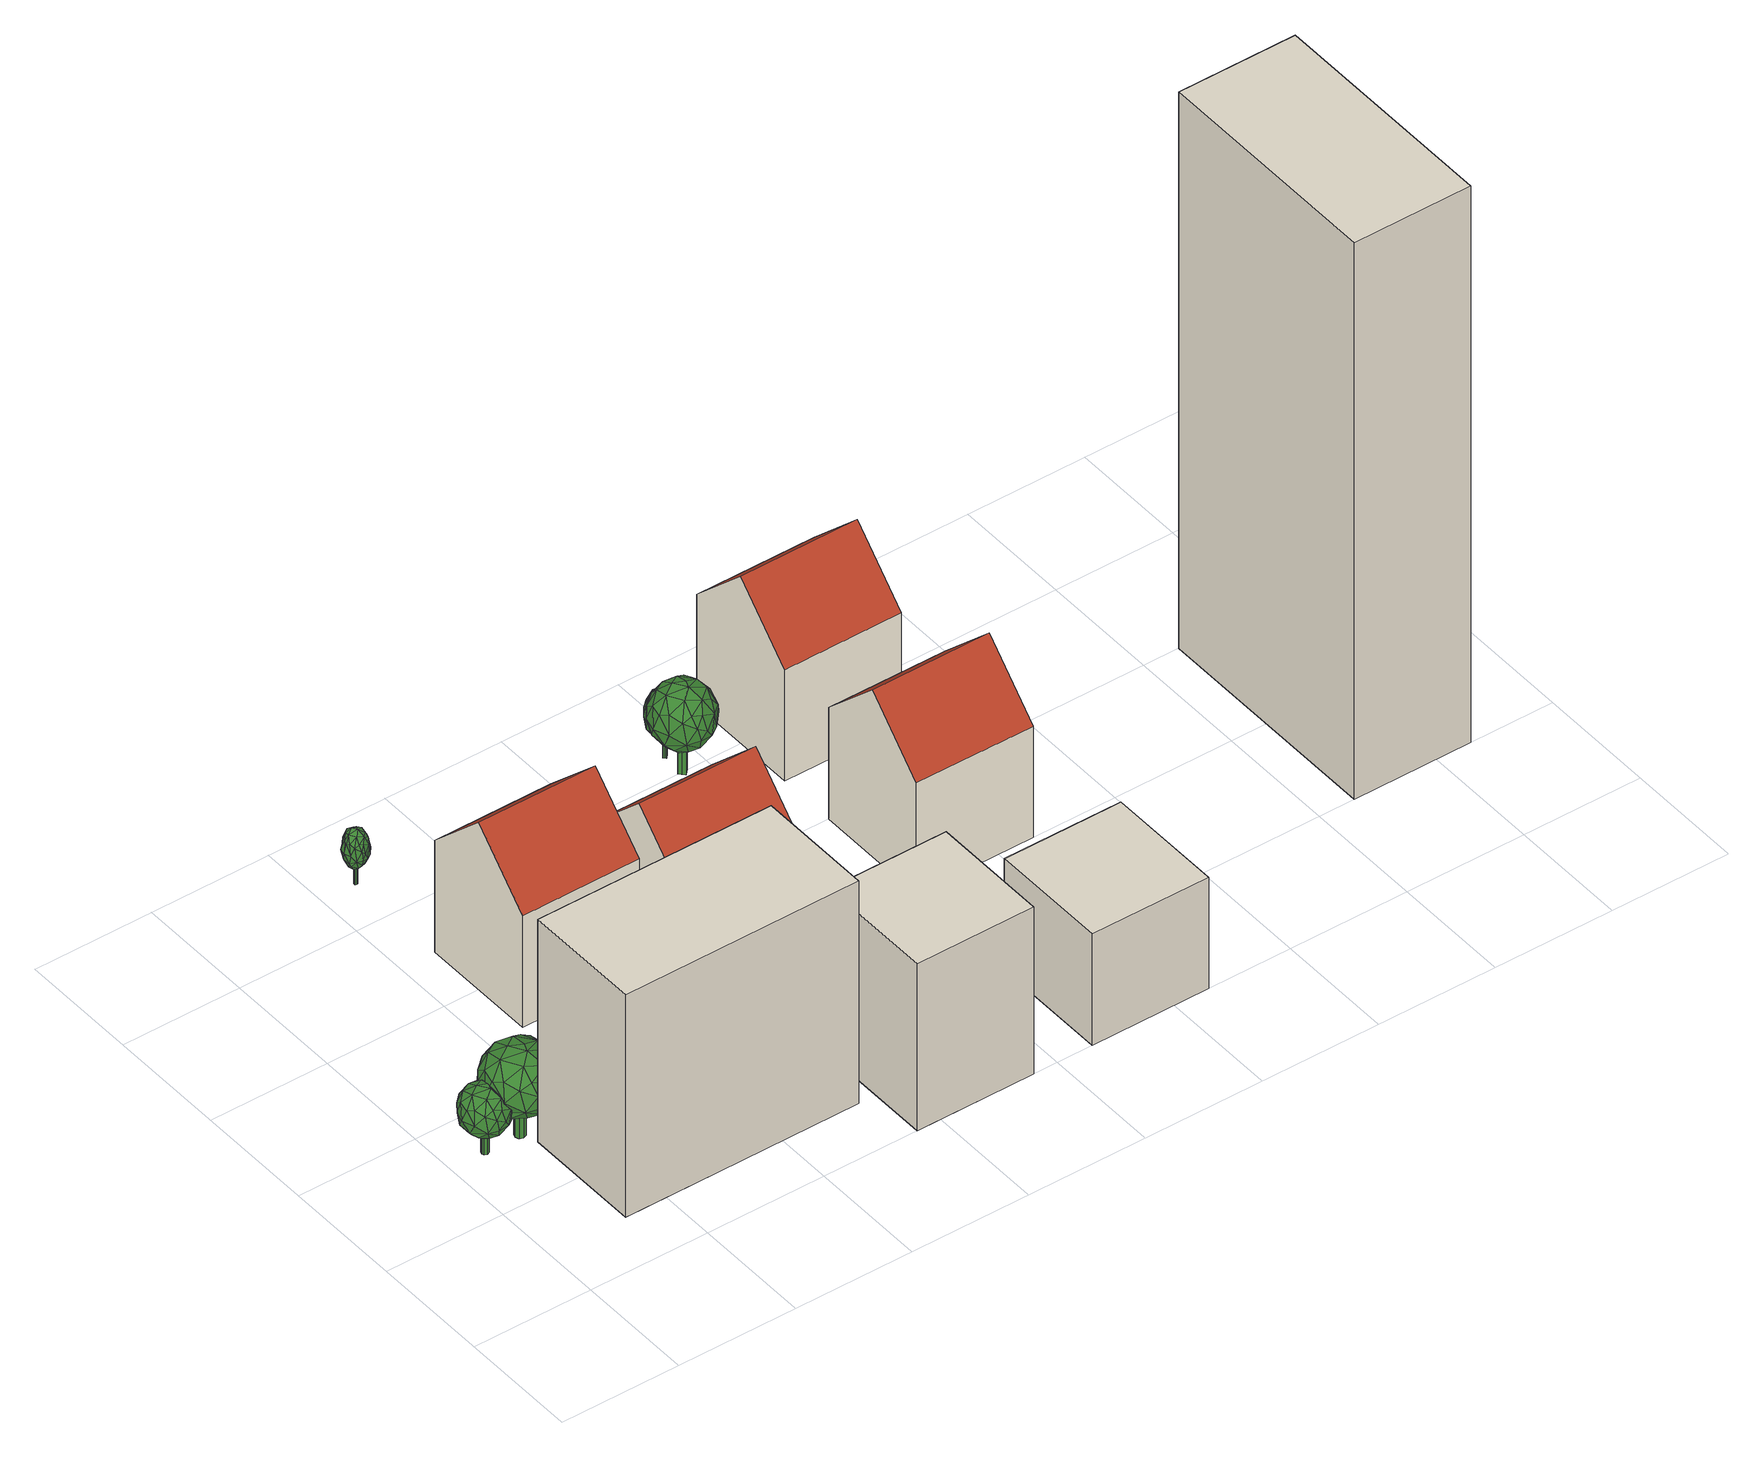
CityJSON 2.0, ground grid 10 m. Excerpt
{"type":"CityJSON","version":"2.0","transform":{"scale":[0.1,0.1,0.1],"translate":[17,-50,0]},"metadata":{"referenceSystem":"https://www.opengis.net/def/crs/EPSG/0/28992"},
"CityObjects":{
"tree1":{"type":"SolitaryVegetationObject","attributes":{"name":"Alderaan Tree 29","species":"Platanus occidentalis","height":6,"crownDiameter":4},"geometry":[{"type":"MultiSurface","lod":"3","boundaries":[[[0,1,2,3,4,5,6,7]],[[6,8,9,7]],[[5,10,8,6]],[[4,11,10,5]],[[3,12,11,4]],[[2,13,12,3]],[[1,14,13,2]],[[0,15,14,1]],[[7,9,15,0]],[[8,10,11,12,13,14,15,9]],[[16,17,18]],[[19,20,21]],[[22,23,24]],[[25,26,27]],[[16,28,17]],[[18,17,29]],[[30,16,18]],[[31,29,17]],[[32,17,28]],[[19,33,20]],[[21,20,23]],[[34,22,35]],[[36,30,37]],[[38,37,39]],[[40,36,38]],[[41,39,37]],[[42,37,30]],[[43,44,41]],[[45,46,26]],[[47,26,34]],[[48,45,47]],[[25,34,26]],[[27,26,46]],[[49,25,27]],[[50,43,51]],[[52,50,48]],[[53,51,43]],[[54,40,55]],[[56,55,49]],[[28,54,56]],[[57,55,40]],[[58,59,57]],[[60,61,43]],[[30,18,42]],[[62,29,63]],[[48,64,45]],[[54,28,16]],[[32,28,65]],[[27,65,49]],[[46,66,27]],[[67,33,19]],[[68,52,48]],[[34,35,68]],[[21,58,69]],[[38,69,40]],[[39,70,38]],[[59,58,22]],[[25,22,34]],[[53,71,51]],[[18,72,60]],[[45,64,73]],[[74,54,75]],[[44,76,77]],[[44,67,76]],[[78,59,79]],[[72,18,29]],[[30,80,16]],[[31,63,29]],[[66,73,31]],[[20,33,24]],[[70,77,19]],[[81,24,33]],[[36,80,30]],[[40,74,36]],[[41,77,39]],[[45,73,46]],[[68,47,34]],[[50,44,43]],[[48,50,71]],[[81,67,52]],[[71,64,48]],[[61,53,43]],[[72,62,53]],[[54,74,40]],[[65,56,49]],[[69,57,40]],[[60,72,61]],[[42,18,60]],[[64,62,63]],[[73,64,63]],[[75,54,16]],[[80,75,16]],[[76,67,19]],[[77,76,19]],[[35,81,52]],[[79,59,22]],[[25,79,22]],[[49,78,79]],[[32,31,17]],[[66,31,32]],[[70,19,21]],[[24,23,20]],[[35,22,24]],[[38,36,37]],[[42,41,37]],[[60,41,42]],[[47,45,26]],[[52,67,50]],[[53,62,71]],[[56,54,55]],[[57,78,55]],[[57,59,78]],[[27,66,65]],[[66,32,65]],[[68,35,52]],[[38,70,69]],[[70,21,69]],[[31,73,63]],[[66,46,73]],[[58,21,23]],[[70,39,77]],[[23,22,58]],[[81,35,24]],[[36,75,80]],[[36,74,75]],[[41,44,77]],[[60,43,41]],[[68,48,47]],[[25,49,79]],[[50,67,44]],[[71,50,51]],[[81,33,67]],[[71,62,64]],[[61,72,53]],[[72,29,62]],[[65,28,56]],[[55,78,49]],[[69,58,57]]]}]},
"tree2":{"type":"SolitaryVegetationObject","attributes":{"name":"Alderaan Tree 30","species":"Platanus orientalis","height":8,"crownDiameter":6},"geometry":[{"type":"MultiSurface","lod":"3","boundaries":[[[82,83,84,85,86,87,88,89]],[[88,90,91,89]],[[87,92,90,88]],[[86,93,92,87]],[[85,94,93,86]],[[84,95,94,85]],[[83,96,95,84]],[[82,97,96,83]],[[89,91,97,82]],[[90,92,93,94,95,96,97,91]],[[98,99,100]],[[101,102,103]],[[104,105,106]],[[107,108,109]],[[98,110,99]],[[100,99,111]],[[112,98,100]],[[113,111,99]],[[114,99,110]],[[101,115,102]],[[103,102,105]],[[116,104,117]],[[118,112,119]],[[120,119,121]],[[122,118,120]],[[123,121,119]],[[124,119,112]],[[125,126,123]],[[127,128,108]],[[129,108,116]],[[130,127,129]],[[107,116,108]],[[109,108,128]],[[131,107,109]],[[132,125,133]],[[134,132,130]],[[135,133,125]],[[136,122,137]],[[138,137,131]],[[110,136,138]],[[139,137,122]],[[140,141,139]],[[142,143,125]],[[112,100,124]],[[144,111,145]],[[130,146,127]],[[136,110,98]],[[114,110,147]],[[109,147,131]],[[128,148,109]],[[149,115,101]],[[150,134,130]],[[116,117,150]],[[103,140,151]],[[120,151,122]],[[121,152,120]],[[141,140,104]],[[107,104,116]],[[135,153,133]],[[100,154,142]],[[127,146,155]],[[156,136,157]],[[126,158,159]],[[126,149,158]],[[160,141,161]],[[154,100,111]],[[112,162,98]],[[113,145,111]],[[148,155,113]],[[102,115,106]],[[152,159,101]],[[163,106,115]],[[118,162,112]],[[122,156,118]],[[123,159,121]],[[127,155,128]],[[150,129,116]],[[132,126,125]],[[130,132,153]],[[163,149,134]],[[153,146,130]],[[143,135,125]],[[154,144,135]],[[136,156,122]],[[147,138,131]],[[151,139,122]],[[142,154,143]],[[124,100,142]],[[146,144,145]],[[155,146,145]],[[157,136,98]],[[162,157,98]],[[158,149,101]],[[159,158,101]],[[117,163,134]],[[161,141,104]],[[107,161,104]],[[131,160,161]],[[114,113,99]],[[148,113,114]],[[152,101,103]],[[106,105,102]],[[117,104,106]],[[120,118,119]],[[124,123,119]],[[142,123,124]],[[129,127,108]],[[134,149,132]],[[135,144,153]],[[138,136,137]],[[139,160,137]],[[139,141,160]],[[109,148,147]],[[148,114,147]],[[150,117,134]],[[120,152,151]],[[152,103,151]],[[113,155,145]],[[148,128,155]],[[140,103,105]],[[152,121,159]],[[105,104,140]],[[163,117,106]],[[118,157,162]],[[118,156,157]],[[123,126,159]],[[142,125,123]],[[150,130,129]],[[107,131,161]],[[132,149,126]],[[153,132,133]],[[163,115,149]],[[153,144,146]],[[143,154,135]],[[154,111,144]],[[147,110,138]],[[137,160,131]],[[151,140,139]]]}]},
"tree3":{"type":"SolitaryVegetationObject","attributes":{"name":"Alderaan Tree 31","species":"Platanus occidentalis","height":6,"crownDiameter":4},"geometry":[{"type":"MultiSurface","lod":"3","boundaries":[[[164,165,166,167,168,169,170,171]],[[170,172,173,171]],[[169,174,172,170]],[[168,175,174,169]],[[167,176,175,168]],[[166,177,176,167]],[[165,178,177,166]],[[164,179,178,165]],[[171,173,179,164]],[[172,174,175,176,177,178,179,173]],[[180,181,182]],[[183,184,185]],[[186,187,188]],[[189,190,191]],[[180,192,181]],[[182,181,193]],[[194,180,182]],[[195,193,181]],[[196,181,192]],[[183,197,184]],[[185,184,187]],[[198,186,199]],[[200,194,201]],[[202,201,203]],[[204,200,202]],[[205,203,201]],[[206,201,194]],[[207,208,205]],[[209,210,190]],[[211,190,198]],[[212,209,211]],[[189,198,190]],[[191,190,210]],[[213,189,191]],[[214,207,215]],[[216,214,212]],[[217,215,207]],[[218,204,219]],[[220,219,213]],[[192,218,220]],[[221,219,204]],[[222,223,221]],[[224,225,207]],[[194,182,206]],[[226,193,227]],[[212,228,209]],[[218,192,180]],[[196,192,229]],[[191,229,213]],[[210,230,191]],[[231,197,183]],[[232,216,212]],[[198,199,232]],[[185,222,233]],[[202,233,204]],[[203,234,202]],[[223,222,186]],[[189,186,198]],[[217,235,215]],[[182,236,224]],[[209,228,237]],[[238,218,239]],[[208,240,241]],[[208,231,240]],[[242,223,243]],[[236,182,193]],[[194,244,180]],[[195,227,193]],[[230,237,195]],[[184,197,188]],[[234,241,183]],[[245,188,197]],[[200,244,194]],[[204,238,200]],[[205,241,203]],[[209,237,210]],[[232,211,198]],[[214,208,207]],[[212,214,235]],[[245,231,216]],[[235,228,212]],[[225,217,207]],[[236,226,217]],[[218,238,204]],[[229,220,213]],[[233,221,204]],[[224,236,225]],[[206,182,224]],[[228,226,227]],[[237,228,227]],[[239,218,180]],[[244,239,180]],[[240,231,183]],[[241,240,183]],[[199,245,216]],[[243,223,186]],[[189,243,186]],[[213,242,243]],[[196,195,181]],[[230,195,196]],[[234,183,185]],[[188,187,184]],[[199,186,188]],[[202,200,201]],[[206,205,201]],[[224,205,206]],[[211,209,190]],[[216,231,214]],[[217,226,235]],[[220,218,219]],[[221,242,219]],[[221,223,242]],[[191,230,229]],[[230,196,229]],[[232,199,216]],[[202,234,233]],[[234,185,233]],[[195,237,227]],[[230,210,237]],[[222,185,187]],[[234,203,241]],[[187,186,222]],[[245,199,188]],[[200,239,244]],[[200,238,239]],[[205,208,241]],[[224,207,205]],[[232,212,211]],[[189,213,243]],[[214,231,208]],[[235,214,215]],[[245,197,231]],[[235,226,228]],[[225,236,217]],[[236,193,226]],[[229,192,220]],[[219,242,213]],[[233,222,221]]]}]},
"building1":{"type":"Building","attributes":{"description":"This is a simple, primastic building meant to provide shadowing and occlusions","name":"Box building 29"},"geometry":[{"type":"Solid","lod":"1","boundaries":[[[[246,247,248,249]],[[248,250,251,249]],[[247,252,250,248]],[[246,253,252,247]],[[249,251,253,246]],[[250,252,253,251]]]]}]},
"tree4":{"type":"SolitaryVegetationObject","attributes":{"name":"Alderaan Tree 32","species":"Platanus orientalis","height":8,"crownDiameter":6},"geometry":[{"type":"MultiSurface","lod":"3","boundaries":[[[254,255,256,257,258,259,260,261]],[[260,262,263,261]],[[259,264,262,260]],[[258,265,264,259]],[[257,266,265,258]],[[256,267,266,257]],[[255,268,267,256]],[[254,269,268,255]],[[261,263,269,254]],[[262,264,265,266,267,268,269,263]],[[270,271,272]],[[273,274,275]],[[276,277,278]],[[279,280,281]],[[270,282,271]],[[272,271,283]],[[284,270,272]],[[285,283,271]],[[286,271,282]],[[273,287,274]],[[275,274,277]],[[288,276,289]],[[290,284,291]],[[292,291,293]],[[294,290,292]],[[295,293,291]],[[296,291,284]],[[297,298,295]],[[299,300,280]],[[301,280,288]],[[302,299,301]],[[279,288,280]],[[281,280,300]],[[303,279,281]],[[304,297,305]],[[306,304,302]],[[307,305,297]],[[308,294,309]],[[310,309,303]],[[282,308,310]],[[311,309,294]],[[312,313,311]],[[314,315,297]],[[284,272,296]],[[316,283,317]],[[302,318,299]],[[308,282,270]],[[286,282,319]],[[281,319,303]],[[300,320,281]],[[321,287,273]],[[322,306,302]],[[288,289,322]],[[275,312,323]],[[292,323,294]],[[293,324,292]],[[313,312,276]],[[279,276,288]],[[307,325,305]],[[272,326,314]],[[299,318,327]],[[328,308,329]],[[298,330,331]],[[298,321,330]],[[332,313,333]],[[326,272,283]],[[284,334,270]],[[285,317,283]],[[320,327,285]],[[274,287,278]],[[324,331,273]],[[335,278,287]],[[290,334,284]],[[294,328,290]],[[295,331,293]],[[299,327,300]],[[322,301,288]],[[304,298,297]],[[302,304,325]],[[335,321,306]],[[325,318,302]],[[315,307,297]],[[326,316,307]],[[308,328,294]],[[319,310,303]],[[323,311,294]],[[314,326,315]],[[296,272,314]],[[318,316,317]],[[327,318,317]],[[329,308,270]],[[334,329,270]],[[330,321,273]],[[331,330,273]],[[289,335,306]],[[333,313,276]],[[279,333,276]],[[303,332,333]],[[286,285,271]],[[320,285,286]],[[324,273,275]],[[278,277,274]],[[289,276,278]],[[292,290,291]],[[296,295,291]],[[314,295,296]],[[301,299,280]],[[306,321,304]],[[307,316,325]],[[310,308,309]],[[311,332,309]],[[311,313,332]],[[281,320,319]],[[320,286,319]],[[322,289,306]],[[292,324,323]],[[324,275,323]],[[285,327,317]],[[320,300,327]],[[312,275,277]],[[324,293,331]],[[277,276,312]],[[335,289,278]],[[290,329,334]],[[290,328,329]],[[295,298,331]],[[314,297,295]],[[322,302,301]],[[279,303,333]],[[304,321,298]],[[325,304,305]],[[335,287,321]],[[325,316,318]],[[315,326,307]],[[326,283,316]],[[319,282,310]],[[309,332,303]],[[323,312,311]]]}]},
"tree5":{"type":"SolitaryVegetationObject","attributes":{"name":"Alderaan Tree 33","species":"Platanus occidentalis","height":6,"crownDiameter":4},"geometry":[{"type":"MultiSurface","lod":"3","boundaries":[[[336,337,338,339,340,341,342,343]],[[342,344,345,343]],[[341,346,344,342]],[[340,347,346,341]],[[339,348,347,340]],[[338,349,348,339]],[[337,350,349,338]],[[336,351,350,337]],[[343,345,351,336]],[[344,346,347,348,349,350,351,345]],[[352,353,354]],[[355,356,357]],[[358,359,360]],[[361,362,363]],[[352,364,353]],[[354,353,365]],[[366,352,354]],[[367,365,353]],[[368,353,364]],[[355,369,356]],[[357,356,359]],[[370,358,371]],[[372,366,373]],[[374,373,375]],[[376,372,374]],[[377,375,373]],[[378,373,366]],[[379,380,377]],[[381,382,362]],[[383,362,370]],[[384,381,383]],[[361,370,362]],[[363,362,382]],[[385,361,363]],[[386,379,387]],[[388,386,384]],[[389,387,379]],[[390,376,391]],[[392,391,385]],[[364,390,392]],[[393,391,376]],[[394,395,393]],[[396,397,379]],[[366,354,378]],[[398,365,399]],[[384,400,381]],[[390,364,352]],[[368,364,401]],[[363,401,385]],[[382,402,363]],[[403,369,355]],[[404,388,384]],[[370,371,404]],[[357,394,405]],[[374,405,376]],[[375,406,374]],[[395,394,358]],[[361,358,370]],[[389,407,387]],[[354,408,396]],[[381,400,409]],[[410,390,411]],[[380,412,413]],[[380,403,412]],[[414,395,415]],[[408,354,365]],[[366,416,352]],[[367,399,365]],[[402,409,367]],[[356,369,360]],[[406,413,355]],[[417,360,369]],[[372,416,366]],[[376,410,372]],[[377,413,375]],[[381,409,382]],[[404,383,370]],[[386,380,379]],[[384,386,407]],[[417,403,388]],[[407,400,384]],[[397,389,379]],[[408,398,389]],[[390,410,376]],[[401,392,385]],[[405,393,376]],[[396,408,397]],[[378,354,396]],[[400,398,399]],[[409,400,399]],[[411,390,352]],[[416,411,352]],[[412,403,355]],[[413,412,355]],[[371,417,388]],[[415,395,358]],[[361,415,358]],[[385,414,415]],[[368,367,353]],[[402,367,368]],[[406,355,357]],[[360,359,356]],[[371,358,360]],[[374,372,373]],[[378,377,373]],[[396,377,378]],[[383,381,362]],[[388,403,386]],[[389,398,407]],[[392,390,391]],[[393,414,391]],[[393,395,414]],[[363,402,401]],[[402,368,401]],[[404,371,388]],[[374,406,405]],[[406,357,405]],[[367,409,399]],[[402,382,409]],[[394,357,359]],[[406,375,413]],[[359,358,394]],[[417,371,360]],[[372,411,416]],[[372,410,411]],[[377,380,413]],[[396,379,377]],[[404,384,383]],[[361,385,415]],[[386,403,380]],[[407,386,387]],[[417,369,403]],[[407,398,400]],[[397,408,389]],[[408,365,398]],[[401,364,392]],[[391,414,385]],[[405,394,393]]]}]},
"tree6":{"type":"SolitaryVegetationObject","attributes":{"name":"Alderaan Tree 16","species":"Abies nordmanniana","height":5,"crownDiameter":2},"geometry":[{"type":"MultiSurface","lod":"3","boundaries":[[[418,419,420,421,422,423,424,425]],[[424,426,427,425]],[[423,428,426,424]],[[422,429,428,423]],[[421,430,429,422]],[[420,431,430,421]],[[419,432,431,420]],[[418,433,432,419]],[[425,427,433,418]],[[426,428,429,430,431,432,433,427]],[[434,435,436]],[[437,438,439]],[[440,441,442]],[[443,444,445]],[[434,446,435]],[[436,435,447]],[[448,434,436]],[[449,447,435]],[[450,435,446]],[[437,451,438]],[[439,438,441]],[[452,440,453]],[[454,448,455]],[[456,455,457]],[[458,454,456]],[[459,457,455]],[[460,455,448]],[[461,462,459]],[[463,464,444]],[[465,444,452]],[[466,463,465]],[[443,452,444]],[[445,444,464]],[[467,443,445]],[[468,461,469]],[[470,468,466]],[[471,469,461]],[[472,458,473]],[[474,473,467]],[[446,472,474]],[[475,473,458]],[[476,477,475]],[[478,479,461]],[[448,436,460]],[[480,447,481]],[[466,482,463]],[[472,446,434]],[[450,446,483]],[[445,483,467]],[[464,484,445]],[[485,451,437]],[[486,470,466]],[[452,453,486]],[[439,476,487]],[[456,487,458]],[[457,488,456]],[[477,476,440]],[[443,440,452]],[[471,489,469]],[[436,490,478]],[[463,482,491]],[[492,472,493]],[[462,494,495]],[[462,485,494]],[[496,477,497]],[[490,436,447]],[[448,498,434]],[[449,481,447]],[[484,491,449]],[[438,451,442]],[[488,495,437]],[[499,442,451]],[[454,498,448]],[[458,492,454]],[[459,495,457]],[[463,491,464]],[[486,465,452]],[[468,462,461]],[[466,468,489]],[[499,485,470]],[[489,482,466]],[[479,471,461]],[[490,480,471]],[[472,492,458]],[[483,474,467]],[[487,475,458]],[[478,490,479]],[[460,436,478]],[[482,480,481]],[[491,482,481]],[[493,472,434]],[[498,493,434]],[[494,485,437]],[[495,494,437]],[[453,499,470]],[[497,477,440]],[[443,497,440]],[[467,496,497]],[[450,449,435]],[[484,449,450]],[[488,437,439]],[[442,441,438]],[[453,440,442]],[[456,454,455]],[[460,459,455]],[[478,459,460]],[[465,463,444]],[[470,485,468]],[[471,480,489]],[[474,472,473]],[[475,496,473]],[[475,477,496]],[[445,484,483]],[[484,450,483]],[[486,453,470]],[[456,488,487]],[[488,439,487]],[[449,491,481]],[[484,464,491]],[[476,439,441]],[[488,457,495]],[[441,440,476]],[[499,453,442]],[[454,493,498]],[[454,492,493]],[[459,462,495]],[[478,461,459]],[[486,466,465]],[[443,467,497]],[[468,485,462]],[[489,468,469]],[[499,451,485]],[[489,480,482]],[[479,490,471]],[[490,447,480]],[[483,446,474]],[[473,496,467]],[[487,476,475]]]}]},
"building2":{"type":"Building","attributes":{"description":"This is multi-part Building 9-10","name":"Jabba's multi-part Palace","class":"habitation","function":"residential building","yearOfConstruction":1965,"roofType":"gabled roof","measuredHeight":15,"storeysAboveGround":3,"storeysBelowGround":5,"storeyHeightsAboveGround":3,"QualifiedArea.description":"This is a type of floor area","QualifiedArea.source":"Area value source text","QualifiedArea.value":300,"QualifiedArea.type":"grossFloorArea","bdgAtticThermalStatus":"isHeatedAndCooled","bdgBasementThermalStatus":"isNeitherHeatedNorCooled","bdgConstructionWeight":"heavy","QualifiedHeight.description":"This is a type of height","QualifiedHeight.source":"Height value source text","QualifiedHeight.value":15,"QualifiedHeight.type":"highestRoofEdge","bdgIsProtected":"false","QualifiedVolume.description":"This is a type of volume","QualifiedVolume.source":"Volume value source text","QualifiedVolume.value":1250,"QualifiedVolume.type":"grossVolume"},"children":["building2-1","building2-2"]},
"building2-1":{"type":"BuildingPart","attributes":{"description":"This is BuildingPart 9","name":"Jabba's dungeon","CityObjectRelation.relationType":"adjacent","class":"habitation","function":"residential building","yearOfConstruction":1965,"roofType":"gabled roof","measuredHeight":15,"storeysAboveGround":3,"storeysBelowGround":5,"storeyHeightsAboveGround":3,"QualifiedArea.description":"This is a type of floor area","QualifiedArea.source":"Area value source text","QualifiedArea.value":300,"QualifiedArea.type":"grossFloorArea","bdgAtticThermalStatus":"isOnlyHeated","bdgBasementThermalStatus":"isOnlyHeated","bdgConstructionWeight":"light","QualifiedHeight.description":"This is a type of height","QualifiedHeight.source":"Height value source text","QualifiedHeight.value":15,"QualifiedHeight.type":"highestRoofEdge","bdgIsProtected":"false","bdgType":"terracedHouse","QualifiedVolume.description":"This is a type of volume","QualifiedVolume.source":"Volume value source text","QualifiedVolume.value":1250,"QualifiedVolume.type":"grossVolume"},"address":[{"country":"Bespin Territories","locality":"Alderaan","thoroughfareNumber":"9","thoroughfareName":"Bespin Square","postcode":"1977SW"}],"parents":["building2"],"geometry":[{"type":"MultiSurface","lod":"2","boundaries":[[[500,501,502,503]],[[504,505,506,507]],[[508,509,505,504]],[[508,504,510,511,512,502]],[[506,505,509,501,500]],[[507,506,500,503]],[[501,509,508,502]],[[507,503,512,502,508,504,510]]],"semantics":{"surfaces":[{"type":"GroundSurface"},{"type":"RoofSurface","description":"This is RoofSurface 1 (Building 9)","bdgBdrySurfAzimuth":180,"bdgBdrySurfGroundViewFactor":0.5,"bdgBdrySurfInclination":45,"bdgBdrySurfIsAdiabatic":"false","bdgBdrySurfOpeningToSurfaceRatio":0.25,"bdgBdrySurfSkyViewFactor":0.6,"bdgBdrySurfTotalSurfaceArea":70.71},{"type":"RoofSurface","description":"This is RoofSurface 2 (Building 9)","bdgBdrySurfAzimuth":0,"bdgBdrySurfGroundViewFactor":0.5,"bdgBdrySurfInclination":45,"bdgBdrySurfIsAdiabatic":"false","bdgBdrySurfOpeningToSurfaceRatio":0.25,"bdgBdrySurfSkyViewFactor":0.6,"bdgBdrySurfTotalSurfaceArea":70.71},{"type":"WallSurface"}],"values":[0,1,2,3,3,3,3,null]}}]},
"building2-2":{"type":"BuildingPart","attributes":{"description":"This is BuildingPart 10","name":"The rancor's prison","CityObjectRelation.relationType":"adjacent","class":"habitation","function":"residential building","yearOfConstruction":1940,"roofType":"gabled roof","measuredHeight":15,"storeysAboveGround":3,"storeysBelowGround":0,"storeyHeightsAboveGround":3,"QualifiedArea.description":"This is a type of floor area","QualifiedArea.source":"Area value source text","QualifiedArea.value":300,"QualifiedArea.type":"grossFloorArea","bdgAtticThermalStatus":"isOnlyHeated","bdgBasementThermalStatus":"isOnlyHeated","bdgConstructionWeight":"light","QualifiedHeight.description":"This is a type of height","QualifiedHeight.source":"Height value source text","QualifiedHeight.value":15,"QualifiedHeight.type":"highestRoofEdge","bdgIsProtected":"false","bdgType":"terracedHouse","QualifiedVolume.description":"This is a type of volume","QualifiedVolume.source":"Volume value source text","QualifiedVolume.value":1250,"QualifiedVolume.type":"grossVolume"},"address":[{"country":"Bespin Territories","locality":"Alderaan","thoroughfareNumber":"10","thoroughfareName":"Bespin Square","postcode":"1977SW"}],"parents":["building2"],"geometry":[{"type":"MultiSurface","lod":"2","boundaries":[[[513,512,514,515]],[[516,517,518,519]],[[520,511,517,516]],[[514,520,516,519,515]],[[517,510,507,503,513,518]],[[519,518,513,515]],[[512,511,520,514]],[[503,513,518,517,510,511,512]]],"semantics":{"surfaces":[{"type":"GroundSurface"},{"type":"RoofSurface","description":"This is RoofSurface 1 (Building 10)","bdgBdrySurfAzimuth":180,"bdgBdrySurfGroundViewFactor":0.5,"bdgBdrySurfInclination":45,"bdgBdrySurfIsAdiabatic":"false","bdgBdrySurfOpeningToSurfaceRatio":0.25,"bdgBdrySurfSkyViewFactor":0.6,"bdgBdrySurfTotalSurfaceArea":70.71},{"type":"RoofSurface","description":"This is RoofSurface 2 (Building 10)","bdgBdrySurfAzimuth":0,"bdgBdrySurfGroundViewFactor":0.5,"bdgBdrySurfInclination":45,"bdgBdrySurfIsAdiabatic":"false","bdgBdrySurfOpeningToSurfaceRatio":0.25,"bdgBdrySurfSkyViewFactor":0.6,"bdgBdrySurfTotalSurfaceArea":70.71},{"type":"WallSurface"}],"values":[0,1,2,3,3,3,3,null]}}]},
"building3":{"type":"Building","attributes":{"description":"This is a simple, primastic building meant to provide shadowing and occlusions","name":"Box building 25"},"geometry":[{"type":"Solid","lod":"1","boundaries":[[[[521,522,523,524]],[[523,525,526,524]],[[522,527,525,523]],[[521,528,527,522]],[[524,526,528,521]],[[525,527,528,526]]]]}]},
"building4":{"type":"Building","attributes":{"description":"This is a simple, primastic building meant to provide shadowing and occlusions","name":"Box building 24"},"geometry":[{"type":"Solid","lod":"1","boundaries":[[[[529,530,531,532]],[[531,533,534,532]],[[530,535,533,531]],[[529,536,535,530]],[[532,534,536,529]],[[533,535,536,534]]]]}]},
"tree7":{"type":"SolitaryVegetationObject","attributes":{"name":"Alderaan Tree 20","species":"Quercus petraea","height":8,"crownDiameter":5},"geometry":[{"type":"MultiSurface","lod":"3","boundaries":[[[537,538,539,540,541,542,543,544]],[[543,545,546,544]],[[542,547,545,543]],[[541,548,547,542]],[[540,549,548,541]],[[539,550,549,540]],[[538,551,550,539]],[[537,552,551,538]],[[544,546,552,537]],[[545,547,548,549,550,551,552,546]],[[553,554,555]],[[556,557,558]],[[559,560,561]],[[562,563,564]],[[553,565,554]],[[555,554,566]],[[567,553,555]],[[568,566,554]],[[569,554,565]],[[556,570,557]],[[558,557,560]],[[571,559,572]],[[573,567,574]],[[575,574,576]],[[577,573,575]],[[578,576,574]],[[579,574,567]],[[580,581,578]],[[582,583,563]],[[584,563,571]],[[585,582,584]],[[562,571,563]],[[564,563,583]],[[586,562,564]],[[587,580,588]],[[589,587,585]],[[590,588,580]],[[591,577,592]],[[593,592,586]],[[565,591,593]],[[594,592,577]],[[595,596,594]],[[597,598,580]],[[567,555,579]],[[599,566,600]],[[585,601,582]],[[591,565,553]],[[569,565,602]],[[564,602,586]],[[583,603,564]],[[604,570,556]],[[605,589,585]],[[571,572,605]],[[558,595,606]],[[575,606,577]],[[576,607,575]],[[596,595,559]],[[562,559,571]],[[590,608,588]],[[555,609,597]],[[582,601,610]],[[611,591,612]],[[581,613,614]],[[581,604,613]],[[615,596,616]],[[609,555,566]],[[567,617,553]],[[568,600,566]],[[603,610,568]],[[557,570,561]],[[607,614,556]],[[618,561,570]],[[573,617,567]],[[577,611,573]],[[578,614,576]],[[582,610,583]],[[605,584,571]],[[587,581,580]],[[585,587,608]],[[618,604,589]],[[608,601,585]],[[598,590,580]],[[609,599,590]],[[591,611,577]],[[602,593,586]],[[606,594,577]],[[597,609,598]],[[579,555,597]],[[601,599,600]],[[610,601,600]],[[612,591,553]],[[617,612,553]],[[613,604,556]],[[614,613,556]],[[572,618,589]],[[616,596,559]],[[562,616,559]],[[586,615,616]],[[569,568,554]],[[603,568,569]],[[607,556,558]],[[561,560,557]],[[572,559,561]],[[575,573,574]],[[579,578,574]],[[597,578,579]],[[584,582,563]],[[589,604,587]],[[590,599,608]],[[593,591,592]],[[594,615,592]],[[594,596,615]],[[564,603,602]],[[603,569,602]],[[605,572,589]],[[575,607,606]],[[607,558,606]],[[568,610,600]],[[603,583,610]],[[595,558,560]],[[607,576,614]],[[560,559,595]],[[618,572,561]],[[573,612,617]],[[573,611,612]],[[578,581,614]],[[597,580,578]],[[605,585,584]],[[562,586,616]],[[587,604,581]],[[608,587,588]],[[618,570,604]],[[608,599,601]],[[598,609,590]],[[609,566,599]],[[602,565,593]],[[592,615,586]],[[606,595,594]]]}]},
"tree8":{"type":"SolitaryVegetationObject","attributes":{"name":"Alderaan Tree 19","species":"Quercus petraea","height":6,"crownDiameter":3},"geometry":[{"type":"MultiSurface","lod":"3","boundaries":[[[619,620,621,622,623,624,625,626]],[[625,627,628,626]],[[624,629,627,625]],[[623,630,629,624]],[[622,631,630,623]],[[621,632,631,622]],[[620,633,632,621]],[[619,634,633,620]],[[626,628,634,619]],[[627,629,630,631,632,633,634,628]],[[635,636,637]],[[638,639,640]],[[641,642,643]],[[644,645,646]],[[635,647,636]],[[637,636,648]],[[649,635,637]],[[650,648,636]],[[651,636,647]],[[638,652,639]],[[640,639,642]],[[653,641,654]],[[655,649,656]],[[657,656,658]],[[659,655,657]],[[660,658,656]],[[661,656,649]],[[662,663,660]],[[664,665,645]],[[666,645,653]],[[667,664,666]],[[644,653,645]],[[646,645,665]],[[668,644,646]],[[669,662,670]],[[671,669,667]],[[672,670,662]],[[673,659,674]],[[675,674,668]],[[647,673,675]],[[676,674,659]],[[677,678,676]],[[679,680,662]],[[649,637,661]],[[681,648,682]],[[667,683,664]],[[673,647,635]],[[651,647,684]],[[646,684,668]],[[665,685,646]],[[686,652,638]],[[687,671,667]],[[653,654,687]],[[640,677,688]],[[657,688,659]],[[658,689,657]],[[678,677,641]],[[644,641,653]],[[672,690,670]],[[637,691,679]],[[664,683,692]],[[693,673,694]],[[663,695,696]],[[663,686,695]],[[697,678,698]],[[691,637,648]],[[649,699,635]],[[650,682,648]],[[685,692,650]],[[639,652,643]],[[689,696,638]],[[700,643,652]],[[655,699,649]],[[659,693,655]],[[660,696,658]],[[664,692,665]],[[687,666,653]],[[669,663,662]],[[667,669,690]],[[700,686,671]],[[690,683,667]],[[680,672,662]],[[691,681,672]],[[673,693,659]],[[684,675,668]],[[688,676,659]],[[679,691,680]],[[661,637,679]],[[683,681,682]],[[692,683,682]],[[694,673,635]],[[699,694,635]],[[695,686,638]],[[696,695,638]],[[654,700,671]],[[698,678,641]],[[644,698,641]],[[668,697,698]],[[651,650,636]],[[685,650,651]],[[689,638,640]],[[643,642,639]],[[654,641,643]],[[657,655,656]],[[661,660,656]],[[679,660,661]],[[666,664,645]],[[671,686,669]],[[672,681,690]],[[675,673,674]],[[676,697,674]],[[676,678,697]],[[646,685,684]],[[685,651,684]],[[687,654,671]],[[657,689,688]],[[689,640,688]],[[650,692,682]],[[685,665,692]],[[677,640,642]],[[689,658,696]],[[642,641,677]],[[700,654,643]],[[655,694,699]],[[655,693,694]],[[660,663,696]],[[679,662,660]],[[687,667,666]],[[644,668,698]],[[669,686,663]],[[690,669,670]],[[700,652,686]],[[690,681,683]],[[680,691,672]],[[691,648,681]],[[684,647,675]],[[674,697,668]],[[688,677,676]]]}]},
"building5":{"type":"Building","attributes":{"description":"This is Building 11","name":"Death Star I","class":"habitation","function":"residential building","yearOfConstruction":1920,"roofType":"gabled roof","measuredHeight":15,"storeysAboveGround":3,"storeysBelowGround":1,"storeyHeightsAboveGround":3,"QualifiedArea.description":"This is a type of floor area","QualifiedArea.source":"Area value source text","QualifiedArea.value":300,"QualifiedArea.type":"grossFloorArea","bdgAtticThermalStatus":"isOnlyHeated","bdgBasementThermalStatus":"isOnlyHeated","bdgConstructionWeight":"heavy","QualifiedHeight.description":"This is a type of height","QualifiedHeight.source":"Height value source text","QualifiedHeight.value":15,"QualifiedHeight.type":"highestRoofEdge","bdgIsProtected":"false","bdgType":"apartmentBlock","QualifiedVolume.description":"This is a type of volume","QualifiedVolume.source":"Volume value source text","QualifiedVolume.value":1250,"QualifiedVolume.type":"grossVolume"},"address":[{"country":"Bespin Territories","locality":"Alderaan","thoroughfareNumber":"11","thoroughfareName":"Bespin Square","postcode":"1977SW"}],"geometry":[{"type":"Solid","lod":"2","boundaries":[[[[701,702,703,704]],[[705,706,707,708]],[[709,710,706,705]],[[703,709,705,708,704]],[[707,706,710,702,701]],[[708,707,701,704]],[[702,710,709,703]]]],"semantics":{"surfaces":[{"type":"GroundSurface"},{"type":"RoofSurface","description":"This is RoofSurface 1 (Building 11)","bdgBdrySurfAzimuth":180,"bdgBdrySurfGroundViewFactor":0.5,"bdgBdrySurfInclination":45,"bdgBdrySurfIsAdiabatic":"false","bdgBdrySurfOpeningToSurfaceRatio":0.25,"bdgBdrySurfSkyViewFactor":0.6,"bdgBdrySurfTotalSurfaceArea":70.71},{"type":"RoofSurface","description":"This is RoofSurface 2 (Building 11)","bdgBdrySurfAzimuth":0,"bdgBdrySurfGroundViewFactor":0.5,"bdgBdrySurfInclination":45,"bdgBdrySurfIsAdiabatic":"false","bdgBdrySurfOpeningToSurfaceRatio":0.25,"bdgBdrySurfSkyViewFactor":0.6,"bdgBdrySurfTotalSurfaceArea":70.71},{"type":"WallSurface"}],"values":[[0,1,2,3,3,3,3]]}}]},
"building6":{"type":"Building","attributes":{"description":"This is Building 12","name":"Death Star II","Suitability.reason":"suitability reason 14","Suitability.description":"suitability description 14","Suitability.value":1,"class":"habitation","function":"residential building","yearOfConstruction":1964,"roofType":"gabled roof","measuredHeight":15,"storeysAboveGround":3,"storeysBelowGround":0,"storeyHeightsAboveGround":3,"QualifiedArea.description":"This is a type of floor area","QualifiedArea.source":"Area value source text","QualifiedArea.value":300,"QualifiedArea.type":"grossFloorArea","bdgAtticThermalStatus":"isOnlyHeated","bdgBasementThermalStatus":"isOnlyHeated","bdgConstructionWeight":"heavy","QualifiedHeight.description":"This is a type of height","QualifiedHeight.source":"Height value source text","QualifiedHeight.value":15,"QualifiedHeight.type":"highestRoofEdge","bdgIsProtected":"false","bdgType":"apartmentBlock","QualifiedVolume.description":"This is a type of volume","QualifiedVolume.source":"Volume value source text","QualifiedVolume.value":1250,"QualifiedVolume.type":"grossVolume"},"address":[{"country":"Bespin Territories","locality":"Alderaan","thoroughfareNumber":"12","thoroughfareName":"Bespin Square","postcode":"1977SW"}],"geometry":[{"type":"Solid","lod":"2","boundaries":[[[[711,712,713,714]],[[715,716,717,718]],[[719,720,716,715]],[[713,719,715,718,714]],[[717,716,720,712,711]],[[718,717,711,714]],[[712,720,719,713]]]],"semantics":{"surfaces":[{"type":"GroundSurface"},{"type":"RoofSurface","description":"This is RoofSurface 1 (Building 12)","bdgBdrySurfAzimuth":180,"bdgBdrySurfGroundViewFactor":0.5,"bdgBdrySurfInclination":45,"bdgBdrySurfIsAdiabatic":"false","bdgBdrySurfOpeningToSurfaceRatio":0.25,"bdgBdrySurfSkyViewFactor":0.6,"bdgBdrySurfTotalSurfaceArea":70.71},{"type":"RoofSurface","description":"This is RoofSurface 2 (Building 12)","bdgBdrySurfAzimuth":0,"bdgBdrySurfGroundViewFactor":0.5,"bdgBdrySurfInclination":45,"bdgBdrySurfIsAdiabatic":"false","bdgBdrySurfOpeningToSurfaceRatio":0.25,"bdgBdrySurfSkyViewFactor":0.6,"bdgBdrySurfTotalSurfaceArea":70.71},{"type":"WallSurface"}],"values":[[0,1,2,3,3,3,3]]}}]},
"building7":{"type":"Building","attributes":{"description":"This is a simple, primastic building meant to provide shadowing and occlusions","name":"Box building 30"},"geometry":[{"type":"Solid","lod":"1","boundaries":[[[[721,722,723,724]],[[723,725,726,724]],[[722,727,725,723]],[[721,728,727,722]],[[724,726,728,721]],[[725,727,728,726]]]]}]}
},
"vertices":[
[32,158,0],[30,157,0],[28,158,0],[27,160,0],[28,162,0],[30,163,0],[32,162,0],[33,160,0],[32,162,18],[33,160,18],[30,163,18],[28,162,18],[27,160,18],[28,158,18],[30,157,18],[32,158,18],[40,177,33],[31,180,39],[40,177,44],[40,143,45],[33,140,39],[38,143,32],[20,143,33],[28,141,33],[26,141,43],[13,155,29],[10,160,38],[13,166,29],[30,177,28],[29,178,49],[47,170,40],[22,178,42],[22,177,32],[31,142,49],[13,149,39],[19,145,47],[48,163,30],[50,160,40],[47,154,29],[47,151,38],[40,159,21],[48,158,49],[47,168,47],[40,161,57],[43,154,54],[13,165,50],[13,169,38],[12,157,48],[19,160,57],[19,161,21],[31,155,60],[33,160,60],[24,150,57],[33,168,58],[35,170,21],[30,160,18],[27,168,20],[33,152,20],[30,144,26],[25,148,23],[43,170,52],[38,170,56],[26,173,55],[20,176,47],[19,170,54],[21,170,23],[17,174,34],[34,147,55],[15,152,50],[39,150,23],[43,146,34],[26,164,59],[35,176,51],[14,171,45],[41,165,22],[43,170,26],[41,148,51],[46,149,45],[23,154,20],[17,150,26],[46,171,33],[25,144,51],
[63,157,0],[60,156,0],[57,157,0],[56,160,0],[57,163,0],[60,164,0],[63,163,0],[64,160,0],[63,163,24],[64,160,24],[60,164,24],[57,163,24],[56,160,24],[57,157,24],[60,156,24],[63,157,24],[74,185,44],[61,190,52],[75,185,59],[74,135,60],[64,130,52],[71,134,43],[46,135,44],[57,131,45],[54,131,57],[35,152,39],[30,160,51],[35,169,39],[60,186,37],[59,186,65],[86,176,53],[48,187,56],[49,186,43],[61,134,65],[35,144,52],[43,138,63],[87,164,40],[90,160,53],[85,151,39],[86,146,51],[76,159,28],[87,158,65],[85,171,62],[76,161,76],[79,152,73],[35,167,66],[34,174,51],[33,156,64],[43,160,76],[43,161,29],[61,153,80],[64,160,80],[52,145,76],[64,173,78],[67,175,28],[59,160,23],[56,173,26],[64,147,26],[60,136,35],[53,142,31],[80,175,69],[72,175,74],[54,180,73],[45,183,63],[44,175,72],[47,175,31],[40,181,45],[66,140,73],[37,148,67],[73,145,31],[80,139,45],[54,166,79],[68,184,67],[36,176,60],[76,168,29],[80,175,35],[77,143,68],[84,144,60],[49,151,27],[40,145,35],[84,176,44],[52,136,67],
[92,158,0],[90,157,0],[88,158,0],[87,160,0],[88,162,0],[90,163,0],[92,162,0],[93,160,0],[92,162,18],[93,160,18],[90,163,18],[88,162,18],[87,160,18],[88,158,18],[90,157,18],[92,158,18],[100,177,33],[91,180,39],[100,177,44],[100,143,45],[93,140,39],[98,143,32],[80,143,33],[88,141,33],[86,141,43],[73,155,29],[70,160,38],[73,166,29],[90,177,28],[89,178,49],[107,170,40],[82,178,42],[82,177,32],[91,142,49],[73,149,39],[79,145,47],[108,163,30],[110,160,40],[107,154,29],[107,151,38],[100,159,21],[108,158,49],[107,168,47],[100,161,57],[103,154,54],[73,165,50],[73,169,38],[72,157,48],[79,160,57],[79,161,21],[91,155,60],[93,160,60],[84,150,57],[93,168,58],[95,170,21],[90,160,18],[87,168,20],[93,152,20],[90,144,26],[85,148,23],[103,170,52],[98,170,56],[86,173,55],[80,176,47],[79,170,54],[81,170,23],[77,174,34],[94,147,55],[75,152,50],[99,150,23],[103,146,34],[86,164,59],[95,176,51],[74,171,45],[101,165,22],[103,170,26],[101,148,51],[106,149,45],[83,154,20],[77,150,26],[106,171,33],[85,144,51],
[30,100,50],[230,100,50],[230,0,50],[30,0,50],[230,0,250],[30,0,250],[230,100,250],[30,100,250],
[123,157,0],[120,156,0],[117,157,0],[116,160,0],[117,163,0],[120,164,0],[123,163,0],[124,160,0],[123,163,24],[124,160,24],[120,164,24],[117,163,24],[116,160,24],[117,157,24],[120,156,24],[123,157,24],[134,185,44],[121,190,52],[135,185,59],[134,135,60],[124,130,52],[131,134,43],[106,135,44],[117,131,45],[114,131,57],[95,152,39],[90,160,51],[95,169,39],[120,186,37],[119,186,65],[146,176,53],[108,187,56],[109,186,43],[121,134,65],[95,144,52],[103,138,63],[147,164,40],[150,160,53],[145,151,39],[146,146,51],[136,159,28],[147,158,65],[145,171,62],[136,161,76],[139,152,73],[95,167,66],[94,174,51],[93,156,64],[103,160,76],[103,161,29],[121,153,80],[124,160,80],[112,145,76],[124,173,78],[127,175,28],[119,160,23],[116,173,26],[124,147,26],[120,136,35],[113,142,31],[140,175,69],[132,175,74],[114,180,73],[105,183,63],[104,175,72],[107,175,31],[100,181,45],[126,140,73],[97,148,67],[133,145,31],[140,139,45],[114,166,79],[128,184,67],[96,176,60],[136,168,29],[140,175,35],[137,143,68],[144,144,60],[109,151,27],[100,145,35],[144,176,44],[112,136,67],
[152,158,0],[150,157,0],[148,158,0],[147,160,0],[148,162,0],[150,163,0],[152,162,0],[153,160,0],[152,162,18],[153,160,18],[150,163,18],[148,162,18],[147,160,18],[148,158,18],[150,157,18],[152,158,18],[160,177,33],[151,180,39],[160,177,44],[160,143,45],[153,140,39],[158,143,32],[140,143,33],[148,141,33],[146,141,43],[133,155,29],[130,160,38],[133,166,29],[150,177,28],[149,178,49],[167,170,40],[142,178,42],[142,177,32],[151,142,49],[133,149,39],[139,145,47],[168,163,30],[170,160,40],[167,154,29],[167,151,38],[160,159,21],[168,158,49],[167,168,47],[160,161,57],[163,154,54],[133,165,50],[133,169,38],[132,157,48],[139,160,57],[139,161,21],[151,155,60],[153,160,60],[144,150,57],[153,168,58],[155,170,21],[150,160,18],[147,168,20],[153,152,20],[150,144,26],[145,148,23],[163,170,52],[158,170,56],[146,173,55],[140,176,47],[139,170,54],[141,170,23],[137,174,34],[154,147,55],[135,152,50],[159,150,23],[163,146,34],[146,164,59],[155,176,51],[134,171,45],[161,165,22],[163,170,26],[161,148,51],[166,149,45],[143,154,20],[137,150,26],[166,171,33],[145,144,51],
[131,439,0],[130,439,0],[129,439,0],[129,440,0],[129,441,0],[130,441,0],[131,441,0],[131,440,0],[131,441,15],[131,440,15],[130,441,15],[129,441,15],[129,440,15],[129,439,15],[130,439,15],[131,439,15],[135,448,27],[130,450,33],[135,448,37],[135,432,38],[131,430,33],[134,431,27],[125,432,27],[129,430,28],[128,430,36],[122,437,24],[120,440,32],[122,443,24],[130,449,23],[130,449,41],[139,445,33],[126,449,35],[126,449,27],[130,431,41],[122,435,32],[124,433,39],[139,441,25],[140,440,33],[138,437,24],[139,435,32],[135,440,17],[139,439,40],[138,444,39],[135,440,48],[136,437,45],[122,442,41],[121,445,32],[121,439,40],[124,440,47],[124,440,18],[130,438,50],[131,440,50],[127,435,47],[131,444,48],[132,445,18],[130,440,15],[129,444,17],[131,436,17],[130,432,22],[128,434,19],[137,445,43],[134,445,46],[128,447,46],[125,448,39],[125,445,45],[126,445,19],[123,447,28],[132,433,46],[122,436,42],[134,435,19],[137,433,28],[128,442,50],[133,448,42],[122,445,37],[135,443,18],[137,445,22],[136,434,43],[138,435,37],[126,437,17],[123,435,22],[138,445,28],[127,432,42],
[130,250,0],[130,350,0],[230,350,0],[230,250,0],[230,300,150],[130,300,150],[130,250,100],[230,250,100],[230,350,100],[130,350,100],[230,275,125],[230,300,100],[230,300,0],
[230,200,0],[330,300,0],[330,200,0],[330,250,150],[230,250,150],[230,200,100],[330,200,100],[330,300,100],
[280,100,0],[380,100,0],[380,0,0],[280,0,0],[380,0,150],[280,0,150],[380,100,150],[280,100,150],
[430,100,0],[530,100,0],[530,0,0],[430,0,0],[530,0,100],[430,0,100],[530,100,100],[430,100,100],
[382,398,0],[380,396,0],[378,398,0],[376,400,0],[378,402,0],[380,404,0],[382,402,0],[384,400,0],[382,402,24],[384,400,24],[380,404,24],[378,402,24],[376,400,24],[378,398,24],[380,396,24],[382,398,24],[392,421,44],[381,425,52],[392,421,59],[392,379,60],[383,375,52],[389,378,43],[368,379,44],[378,376,45],[375,376,57],[359,393,39],[355,400,51],[359,407,39],[380,421,37],[379,422,65],[401,413,53],[370,423,56],[371,422,43],[381,378,65],[359,387,52],[366,381,63],[402,403,40],[405,400,53],[401,393,39],[402,388,51],[393,399,28],[402,398,65],[401,410,62],[393,401,76],[396,393,73],[359,406,66],[358,412,51],[358,397,64],[366,400,76],[366,401,29],[381,394,80],[383,400,80],[373,388,76],[383,410,78],[386,412,28],[380,400,23],[377,410,26],[383,390,26],[380,380,35],[374,385,31],[396,412,69],[390,412,74],[375,416,73],[368,420,63],[367,412,72],[369,413,31],[364,418,45],[385,384,73],[361,390,67],[391,387,31],[396,382,45],[375,405,79],[387,420,67],[360,414,60],[393,407,29],[396,412,35],[394,386,68],[400,386,60],[371,392,27],[364,388,35],[400,414,44],[373,380,67],
[381,419,0],[380,418,0],[379,419,0],[378,420,0],[379,421,0],[380,422,0],[381,421,0],[382,420,0],[381,421,18],[382,420,18],[380,422,18],[379,421,18],[378,420,18],[379,419,18],[380,418,18],[381,419,18],[387,433,33],[381,435,39],[387,433,44],[387,407,45],[382,405,39],[386,407,32],[373,407,33],[379,405,33],[377,406,43],[367,416,29],[365,420,38],[367,424,29],[380,433,28],[379,433,49],[393,428,40],[374,434,42],[374,433,32],[381,407,49],[367,412,39],[372,409,47],[393,422,30],[395,420,40],[393,416,29],[393,413,38],[388,420,21],[393,419,49],[393,426,47],[388,420,57],[390,416,54],[367,424,50],[367,427,38],[367,418,48],[372,420,57],[372,420,21],[381,416,60],[382,420,60],[376,413,57],[382,426,58],[384,427,21],[380,420,18],[378,426,20],[382,414,20],[380,408,26],[377,411,23],[390,427,52],[386,427,56],[377,430,55],[373,432,47],[372,427,54],[373,428,23],[370,431,34],[383,410,55],[369,414,50],[387,412,23],[390,409,34],[377,423,59],[384,432,51],[368,428,45],[388,424,22],[390,427,26],[389,411,51],[392,412,45],[375,415,20],[370,413,26],[392,428,33],[376,408,51],
[430,200,0],[430,300,0],[530,300,0],[530,200,0],[530,250,150],[430,250,150],[430,200,100],[530,200,100],[530,300,100],[430,300,100],
[430,350,0],[430,450,0],[530,450,0],[530,350,0],[530,400,150],[430,400,150],[430,350,100],[530,350,100],[530,450,100],[430,450,100],
[730,300,0],[830,300,0],[830,100,0],[730,100,0],[830,100,500],[730,100,500],[830,300,500],[730,300,500]
]}
